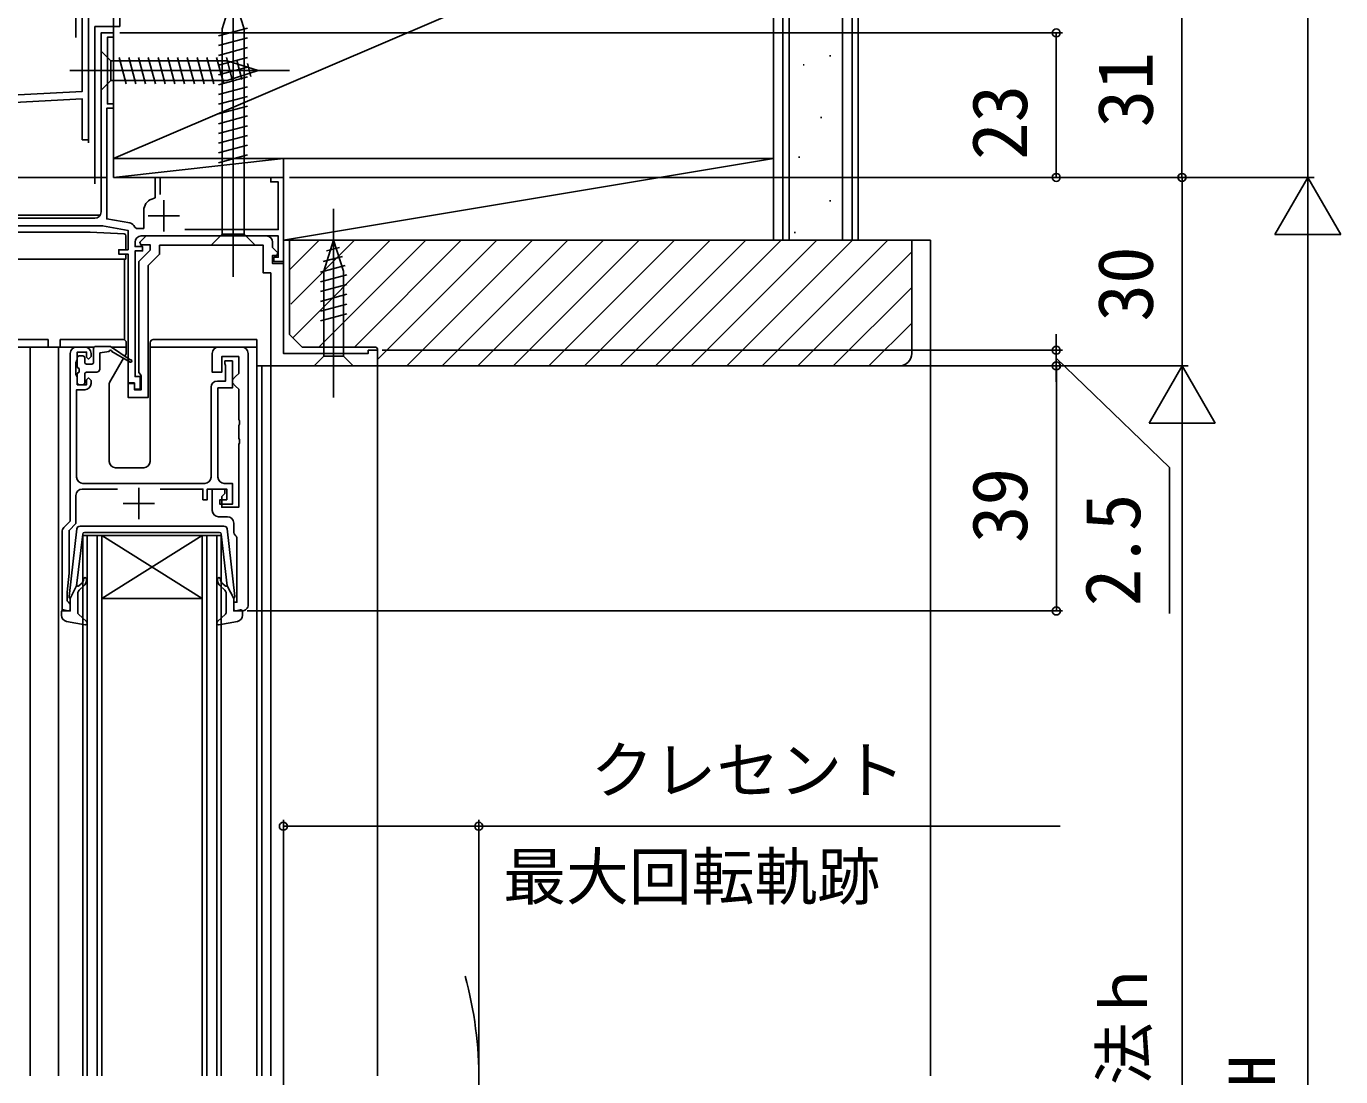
# Model space of a CAD drawing. Units: millimetres, scale not verified. Extents: x -525 to 525, y -783 to 778.
# Drawn here: x -114.9 to 94.3, y 116.2 to 283.4 of the extents above; entities that cross this region are included whole.
import ezdxf
from ezdxf.enums import TextEntityAlignment as Align

# ---------------------------------------------------------------- set-up
doc = ezdxf.new("R2010")
doc.units = ezdxf.units.MM
doc.header["$LTSCALE"] = 4
for name, color, linetype in [('0-2_YKK_11', 7, 'Continuous'), ('0-4_YKK_12', 2, 'Continuous'), ('0-5_YKK_13', 4, 'Continuous'), ('0-7_YKK_D', 6, 'Continuous'), ('0-9_YSS_K', 3, 'Continuous'), ('0-A_YSS_KE', 3, 'Continuous')]:
    doc.layers.add(name, color=color, linetype=linetype)
doc.styles.add('ＭＳ ゴシック', font='')
doc.styles.get('ＭＳ ゴシック').set_extended_font_data('MS Gothic')

msp = doc.modelspace()

# ---------------------------------------------------------------- linework, layer by layer
at = {"layer": '0-2_YKK_11'}
for p, q in [((-92.994, 255.7), (-92.994, 250.7)), ((-95.494, 253.2), (-90.494, 253.2)), ((-105.594, 232.3), (-106.894, 232.3)), ((-80.594, 232.3), (-84.294, 232.3)), ((-79.594, 191.3), (-79.594, 231.3)), ((-85.494, 225.9), (-85.494, 211.6)), ((-105.994, 209.7), (-100.393, 209.7)), ((-86.494, 210.6), (-105.894, 210.6)), ((-96.994, 209.9), (-96.994, 204.9)), ((-99.494, 207.4), (-94.494, 207.4)), ((-84.294, 205.3), (-82.894, 205.3)), ((-81.894, 204.3), (-81.894, 203))]:
    msp.add_line(p, q, dxfattribs=at)
for points in [[(-175.356, 269.363), (-105.999, 272.998), (-105.999, 293.298)], [(-104.999, 292.198), (-104.999, 265.298), (-105.999, 265.298), (-105.999, 271.796), (-127.718, 270.658)], [(-102.994, 253.8), (-102.994, 282.3), (-100.994, 282.3), (-100.994, 281.6), (-101.994, 281.6), (-101.994, 271), (-100.994, 271), (-100.994, 270.3), (-102.094, 270.3), (-102.094, 252.7), (-98.42, 252.052)], [(-89.658, 251), (-74.794, 251), (-74.794, 258.6), (-75.994, 258.6), (-75.994, 259.3), (-73.994, 259.3), (-73.994, 245.9), (-75.494, 245.9), (-75.494, 246.6), (-74.794, 246.6), (-74.794, 250), (-96.594, 250)], [(-94.944, 255.855), (-94.394, 256.055), (-94.394, 259.3), (-93.594, 259.3), (-93.594, 256.587)], [(-97.651, 251.4), (-97.368, 251.2), (-96.194, 251.2), (-96.194, 254.07)], [(-159.994, 229), (-159.994, 251.3), (-142.894, 252.196), (-142.609, 251.911), (-139.511, 252.073), (-139.194, 252.39), (-131.372, 252.8), (-103.994, 252.8)], [(-97.594, 249), (-97.594, 248.3), (-96.394, 248.3), (-96.394, 247.6), (-97.594, 247.6), (-97.594, 227.6), (-96.794, 227.6), (-96.794, 225.6), (-97.694, 225.6), (-97.694, 226.6), (-98.694, 226.6), (-98.694, 247.1), (-100.194, 247.1), (-100.194, 247.8), (-98.694, 247.8), (-98.694, 250.882), (-102.766, 251.6), (-131.341, 251.6)], [(-95.494, 245.279), (-95.494, 224.3), (-98.694, 224.3), (-98.694, 226.5), (-97.694, 226.5), (-97.694, 225.5), (-96.594, 225.5), (-96.594, 227.7), (-96.794, 227.983), (-96.994, 228.266), (-96.994, 245.9), (-95.194, 247.7), (-95.194, 248.6), (-96.67, 248.6), (-96.831, 248.988), (-95.818, 250), (-76.694, 250)], [(-75.694, 249), (-75.694, 248.124), (-74.858, 247.288), (-75.018, 246.9), (-75.694, 246.9), (-75.694, 245.6), (-73.994, 245.6), (-73.994, 231.3), (-60.494, 231.3), (-60.494, 231.8), (-58.994, 231.8), (-58.994, 229.3), (-75.994, 229.3), (-75.994, 244.1), (-77.194, 244.1), (-77.194, 248.5), (-93.694, 248.5), (-93.694, 247.079), (-95.494, 245.279)], [(-107.894, 231.3), (-107.894, 204.6), (-108.901, 203.593)], [(-104.594, 226.5), (-104.594, 227), (-104.994, 227.4), (-105.294, 227.1), (-105.294, 226.3), (-106.794, 226.3), (-106.794, 227.5), (-106.894, 227.724), (-106.994, 227.947), (-106.994, 229.853), (-106.894, 230.076), (-106.794, 230.3), (-106.794, 231.5), (-105.294, 231.5), (-105.294, 230.7), (-104.994, 230.4), (-104.594, 230.8), (-104.594, 231.3)], [(-85.294, 231.3), (-85.294, 228.3), (-83.794, 228.3), (-83.794, 230.8), (-81.094, 230.8), (-81.094, 228.1), (-81.594, 227.6), (-82.094, 227.1), (-82.094, 226.6), (-81.594, 226.1), (-81.094, 225.6), (-81.094, 220.758), (-80.974, 220.575), (-80.974, 220.025), (-81.094, 219.842), (-81.094, 217.758), (-80.974, 217.575), (-80.974, 217.025), (-81.094, 216.842), (-81.094, 206.8), (-83.794, 206.8), (-83.794, 208.5), (-83.294, 209), (-83.294, 209.7), (-85.294, 209.7), (-85.294, 206.3)], [(-84.394, 211.6), (-84.394, 225.8), (-82.094, 225.8), (-82.094, 230.1), (-83.294, 230.1), (-83.294, 229.7), (-83.244, 229.534), (-83.194, 229.368), (-83.194, 226.9), (-84.494, 226.9)], [(-106.894, 211.6), (-106.894, 225.5), (-105.594, 225.5)], [(-93.596, 209.7), (-86.794, 209.7), (-86.794, 208), (-86.094, 208), (-86.094, 209.7), (-82.994, 209.7), (-82.994, 208), (-84.094, 208), (-84.094, 207.3), (-82.094, 207.3), (-82.094, 210.6), (-83.394, 210.6)], [(-109.194, 202.886), (-109.194, 190.3), (-107.894, 190.3), (-107.894, 191.4), (-108.194, 191.7), (-108.394, 191.9), (-108.394, 193.3), (-108.094, 196.3), (-108.094, 203.127), (-106.994, 204.227), (-106.994, 208.7)], [(-81.51, 202.212), (-81.394, 201.975), (-81.394, 191.7), (-81.894, 191.7), (-81.894, 190.3), (-80.594, 190.3)]]:
    msp.add_lwpolyline(points, dxfattribs=at)
for centre, radius, start, end in [((-94.294, 254.07), 1.9, 110.00001, 179.99998), ((-103.994, 253.8), 1, 270.00001, 359.99999), ((-98.594, 251.067), 1, 19.43559, 79.99998), ((-96.594, 249), 1, 90.00001, 179.99999), ((-76.694, 249), 1, 0.00001, 89.99999), ((-106.894, 231.3), 1, 90.00001, 179.99999), ((-105.594, 231.3), 1, 0.00001, 89.99999), ((-84.294, 231.3), 1, 90.00001, 179.99999), ((-80.594, 231.3), 1, 0.00001, 89.99999), ((-105.594, 226.5), 1, 270.00001, 359.99999), ((-84.494, 225.9), 1, 90.00001, 179.99999), ((-105.894, 211.6), 1, 180.00001, 269.99999), ((-86.494, 211.6), 1, 270.00001, 359.99999), ((-83.394, 211.6), 1, 180.00001, 269.99999), ((-105.994, 208.7), 1, 90.00001, 179.99999), ((-84.294, 206.3), 1, 180.00001, 269.99999), ((-82.894, 204.3), 1, 0.00001, 89.99999), ((-108.194, 202.886), 1, 135.00003, 180.00002), ((-80.894, 203), 1, 179.99996, 232.02012), ((-80.594, 191.3), 1, 269.99998, 0.00002)]:
    msp.add_arc(centre, radius, start, end, dxfattribs=at)
at = {"layer": '0-4_YKK_12'}
for p, q in [((-105, 264.799), (-105, 290.298)), ((-102.994, 282.3), (-102.994, 253.8)), ((-73.994, 259.3), (-100.994, 259.3)), ((-73.994, 259.3), (-73.994, 231.6)), ((-131.386, 253.3), (-103.128, 253.3)), ((-114.294, 232.3), (-114.294, 116.3)), ((-105.594, 232.3), (-114.294, 232.3)), ((-109.794, 232.3), (-109.794, 116.3)), ((-78.194, 232.3), (-78.194, 116.3)), ((-78.194, 229.3), (-58.994, 229.3)), ((-77.394, 229.3), (-77.394, 116.3)), ((-75.994, 229.3), (-75.994, 116.3)), ((-58.994, 229.3), (-58.994, 116.3)), ((-105.194, 202.3), (-105.194, 116.3)), ((-103.594, 116.3), (-103.594, 202.3)), ((-102.894, 202.3), (-102.894, 116.3)), ((-86.894, 202.3), (-102.894, 202.3)), ((-86.894, 202.3), (-102.894, 192.3)), ((-102.894, 202.3), (-86.894, 192.3)), ((-86.194, 202.3), (-86.194, 116.3)), ((-84.594, 116.3), (-84.594, 202.3)), ((-83.894, 202.3), (-83.894, 116.3)), ((-86.894, 192.3), (-102.894, 192.3))]:
    msp.add_line(p, q, dxfattribs=at)
for points in [[(-102.994, 282.3), (-100.994, 282.3), (-100.994, 259.3)], [(-105.894, 116.3), (-105.894, 202.3), (-102.894, 202.3)], [(-86.894, 116.3), (-86.894, 202.3), (-83.894, 202.3)]]:
    msp.add_lwpolyline(points, dxfattribs=at)
msp.add_arc((-103.578, 116.042), 60.688, 343.39171, 15.43668, dxfattribs=at)
at = {"layer": '0-5_YKK_13'}
for p, q in [((-81.993, 243.5), (-81.993, 293.5)), ((-81.993, 288.5), (-83.743, 282.95)), ((-81.993, 288.5), (-80.243, 282.95)), ((-79.7, 283.058), (-84.293, 281.827)), ((-83.743, 250.25), (-83.743, 282.95)), ((-80.243, 250.25), (-80.243, 282.95)), ((-79.693, 281.507), (-84.293, 280.274)), ((-102.994, 279.4), (-102.994, 273.2)), ((-102.994, 279.4), (-101.444, 277.85)), ((-99.018, 274.2), (-100.143, 278.4)), ((-97.465, 274.2), (-98.59, 278.4)), ((-95.912, 274.2), (-97.037, 278.4)), ((-94.359, 274.2), (-95.484, 278.4)), ((-92.806, 274.2), (-93.931, 278.4)), ((-91.253, 274.2), (-92.379, 278.4)), ((-89.7, 274.2), (-90.826, 278.4)), ((-88.147, 274.2), (-89.273, 278.4)), ((-86.594, 274.2), (-87.72, 278.4)), ((-85.041, 274.2), (-86.167, 278.4)), ((-83.489, 274.2), (-84.614, 278.4)), ((-79.693, 279.954), (-84.293, 278.722)), ((-79.693, 278.401), (-84.293, 277.169)), ((-82.005, 274.459), (-83.061, 278.4)), ((-107.994, 276.3), (-72.994, 276.3)), ((-82.91, 277.85), (-101.444, 277.85)), ((-101.444, 277.85), (-101.444, 274.75)), ((-79.693, 276.848), (-84.293, 275.616)), ((-77.994, 276.3), (-82.91, 277.85)), ((-77.994, 276.3), (-82.91, 274.75)), ((-80.573, 274.91), (-81.387, 277.946)), ((-79.141, 275.362), (-79.69, 277.412)), ((-102.994, 273.2), (-101.444, 274.75)), ((-101.444, 274.75), (-82.91, 274.75)), ((-79.693, 275.295), (-84.293, 274.063)), ((-79.693, 273.742), (-84.293, 272.51)), ((-79.693, 272.19), (-84.293, 270.957)), ((-79.693, 270.637), (-84.293, 269.404)), ((-79.693, 269.084), (-84.293, 267.851)), ((-79.693, 267.531), (-84.293, 266.298)), ((-79.693, 265.978), (-84.293, 264.745)), ((-79.693, 264.425), (-84.293, 263.192)), ((-79.693, 262.872), (-84.293, 261.639)), ((-65.994, 224.3), (-65.994, 254.3)), ((-104.744, 250.604), (-132.344, 250.604)), ((-104.744, 250.604), (-99.328, 250.319)), ((-99.044, 247.8), (-99.044, 250.019)), ((-85.493, 248.5), (-83.743, 250.25)), ((-83.743, 250.25), (-80.243, 250.25)), ((-78.493, 248.5), (-80.243, 250.25)), ((-65.994, 249.3), (-67.544, 244.384)), ((-65.994, 249.3), (-64.444, 244.384)), ((-99.044, 246.304), (-99.044, 247.1)), ((-85.493, 248.5), (-78.493, 248.5)), ((-65.055, 248.153), (-67.105, 247.604)), ((-99.044, 246.304), (-135.118, 246.304)), ((-99.244, 246.069), (-99.244, 246.304)), ((-99.244, 243.004), (-99.244, 246.069)), ((-64.152, 245.289), (-68.094, 244.233)), ((-64.604, 246.721), (-67.64, 245.908)), ((-99.244, 233.436), (-99.244, 243.004)), ((-63.894, 243.806), (-68.094, 242.68)), ((-67.544, 244.384), (-67.544, 230.85)), ((-64.444, 230.85), (-64.444, 244.384)), ((-63.894, 242.253), (-68.094, 241.127)), ((-63.894, 240.7), (-68.094, 239.574)), ((-63.894, 239.147), (-68.094, 238.021)), ((-63.894, 237.594), (-68.094, 236.469)), ((-136.19, 232.3), (-111.39, 232.3)), ((-122.59, 233.5), (-111.39, 233.5)), ((-111.39, 233.5), (-111.39, 232.3)), ((-109.49, 233.5), (-109.49, 232.3)), ((-109.49, 233.5), (-106.79, 233.5)), ((-109.49, 232.3), (-104.112, 232.3)), ((-106.79, 233.5), (-104.69, 233.5)), ((-99.49, 233.5), (-104.69, 233.5)), ((-103.891, 232.397), (-101.493, 232.397)), ((-98.393, 230.271), (-101.493, 232.397)), ((-101.351, 232.3), (-98.99, 232.3)), ((-98.99, 231.357), (-98.99, 233)), ((-95.19, 233), (-95.19, 214.1)), ((-95.19, 232.3), (-78.19, 232.3)), ((-81.59, 233.5), (-94.69, 233.5)), ((-81.59, 233.5), (-78.19, 233.5)), ((-78.19, 233.5), (-78.19, 232.3)), ((-106.791, 229.201), (-106.791, 230.601)), ((-106.491, 230.901), (-105.891, 230.901)), ((-105.591, 229.901), (-105.591, 230.601)), ((-104.191, 232.097), (-104.191, 229.901)), ((-101.693, 231.597), (-103.191, 231.397)), ((-103.191, 228.801), (-103.191, 231.397)), ((-101.65, 226.67), (-99.427, 230.521)), ((-101.293, 231.597), (-98.393, 229.924)), ((-99.237, 230.85), (-99.03, 231.207)), ((-69.094, 229.3), (-67.544, 230.85)), ((-67.544, 230.85), (-64.444, 230.85)), ((-62.894, 229.3), (-64.444, 230.85)), ((-106.791, 226.601), (-106.791, 228.001)), ((-106.491, 228.901), (-106.491, 228.301)), ((-105.591, 226.601), (-105.591, 228.001)), ((-105.291, 229.601), (-104.491, 229.601)), ((-105.291, 228.301), (-103.691, 228.301)), ((-69.094, 229.3), (-62.894, 229.3)), ((-105.891, 226.301), (-106.491, 226.301)), ((-101.69, 214.1), (-101.69, 226.52)), ((-96.19, 213.1), (-100.69, 213.1)), ((-106.845, 203.353), (-108.092, 192.613)), ((-83.439, 203.795), (-106.349, 203.795)), ((-82.943, 203.353), (-81.696, 192.613)), ((-105.925, 202.53), (-106.881, 194.295)), ((-105.627, 202.795), (-94.894, 202.795)), ((-84.161, 202.795), (-94.894, 202.795)), ((-83.863, 202.53), (-82.908, 194.295)), ((-106.535, 194.282), (-106.151, 194.603)), ((-83.254, 194.282), (-83.637, 194.603)), ((-107.894, 192.295), (-106.881, 194.295)), ((-106.694, 193.029), (-106.694, 190.028)), ((-105.83, 194.22), (-106.337, 193.795)), ((-83.958, 194.22), (-83.451, 193.795)), ((-83.094, 193.029), (-83.094, 190.028)), ((-81.894, 192.295), (-82.908, 194.295)), ((-108.275, 190.306), (-108.914, 190.484)), ((-107.894, 192.295), (-107.894, 190.595)), ((-81.894, 192.295), (-81.894, 190.595)), ((-81.514, 190.306), (-80.875, 190.484)), ((-109.294, 189.627), (-109.294, 190.195)), ((-108.477, 188.644), (-105.549, 188.1)), ((-106.596, 189.806), (-105.292, 188.617)), ((-83.192, 189.806), (-84.496, 188.617)), ((-81.312, 188.644), (-84.239, 188.1)), ((-80.494, 189.627), (-80.494, 190.195))]:
    msp.add_line(p, q, dxfattribs=at)
for centre, radius, start, end in [((-99.344, 250.019), 0.3, 0, 86.98721), ((-103.891, 232.097), 0.3, 90, 180), ((-99.49, 233), 0.5, 0, 90), ((-94.69, 233), 0.5, 90, 180), ((-106.491, 230.601), 0.3, 90, 180), ((-105.891, 230.601), 0.3, 0, 90), ((-101.493, 231.597), 0.2, 0, 180), ((-99.29, 231.357), 0.3, 330, 0), ((-98.293, 230.097), 0.2, 240.01406, 120.01406), ((-106.491, 229.201), 0.3, 180, 270), ((-106.491, 228.001), 0.3, 90, 180), ((-105.291, 229.901), 0.3, 180, 270), ((-105.291, 228.001), 0.3, 90, 180), ((-104.491, 229.901), 0.3, 270, 0), ((-103.691, 228.801), 0.5, 270, 0), ((-106.491, 226.601), 0.3, 180, 270), ((-105.891, 226.601), 0.3, 270, 0), ((-101.39, 226.52), 0.3, 150, 180), ((-100.69, 214.1), 1, 180, 270), ((-96.19, 214.1), 1, 270, 0), ((-106.349, 203.295), 0.5, 90, 173.37911), ((-83.439, 203.295), 0.5, 6.62089, 90), ((-105.627, 202.495), 0.3, 90, 173.37911), ((-84.161, 202.495), 0.3, 6.62089, 90), ((-106.794, 195.37), 1, 310.00001, 0), ((-106.794, 195.37), 1.5, 310.00001, 0), ((-105.544, 195.37), 0.25, 0, 180), ((-84.244, 195.37), 0.25, 0, 180), ((-82.994, 195.37), 1.5, 180, 229.99999), ((-82.994, 195.37), 1, 180, 229.99999), ((-107.794, 192.578), 0.3, 173.37911, 250.52878), ((-106.663, 194.435), 0.2, 173.37911, 310.00001), ((-105.694, 193.029), 1, 130.00001, 180), ((-84.094, 193.029), 1, 360, 49.99999), ((-83.125, 194.435), 0.2, 229.99999, 6.62089), ((-81.994, 192.578), 0.3, 289.47122, 6.62089), ((-108.994, 190.195), 0.3, 74.43464, 180), ((-108.194, 190.595), 0.3, 254.43464, 0), ((-81.594, 190.595), 0.3, 180, 285.56536), ((-80.794, 190.195), 0.3, 0, 105.56536), ((-108.294, 189.627), 1, 180, 259.48786), ((-106.394, 190.028), 0.3, 180, 227.64469), ((-105.494, 188.395), 0.3, 259.48786, 47.64469), ((-84.294, 188.395), 0.3, 132.35531, 280.51214), ((-83.394, 190.028), 0.3, 312.35531, 360), ((-81.494, 189.627), 1, 280.51214, 0)]:
    msp.add_arc(centre, radius, start, end, dxfattribs=at)
at = {"layer": '0-7_YKK_D'}
for p, q in [((89.006, 522.3), (89.006, 259.3)), ((68.996, 290.298), (68.996, 259.3)), ((-99.994, 282.3), (49.996, 282.3)), ((48.996, 282.3), (48.996, 259.3)), ((-101.994, 259.3), (-297, 259.3)), ((-72.994, 259.3), (90.006, 259.3)), ((-72.994, 259.3), (49.996, 259.3)), ((-72.994, 259.3), (90.006, 259.3)), ((69.006, 229.3), (69.006, 259.3)), ((89.006, 259.3), (83.756, 250.207)), ((89.006, 259.3), (94.256, 250.207)), ((89.006, 259.3), (89.006, 241.113)), ((83.756, 250.207), (94.256, 250.207)), ((89.006, 248.8), (89.006, -32.2)), ((48.996, 231.8), (48.996, 234.35)), ((-58.294, 231.8), (49.996, 231.8)), ((48.996, 231.8), (48.996, 229.3)), ((48.996, 231.8), (48.996, 229.3)), ((-58.294, 229.3), (70.006, 229.3)), ((48.996, 229.3), (48.996, 226.75)), ((49.006, 190.3), (49.006, 229.3)), ((69.006, 229.3), (63.756, 220.207)), ((69.006, 229.3), (74.256, 220.207)), ((69.006, 229.3), (69.006, 211.113)), ((63.756, 220.207), (74.256, 220.207)), ((69.006, 218.8), (69.006, 7.8)), ((-79.769, 190.3), (50.006, 190.3)), ((-73.994, -4.8), (-73.994, 157.042)), ((-42.893, 116.421), (-42.893, 157.042))]:
    msp.add_line(p, q, dxfattribs=at)
for points in [[(48.996, 230.55), (66.996, 213.154), (66.996, 189.927)], [(-73.994, 156.042), (-42.893, 156.042), (49.623, 156.042)]]:
    msp.add_lwpolyline(points, dxfattribs=at)
for centre in [(48.996, 282.3), (48.996, 259.3), (68.996, 259.3), (69.006, 259.3), (48.996, 231.8), (48.996, 229.3), (49.006, 229.3), (49.006, 190.3), (-73.994, 156.042), (-42.893, 156.042)]:
    msp.add_circle(centre, 0.637, dxfattribs=at)
at = {"layer": '0-9_YSS_K'}
for p, q in [((5.492, 249.298), (5.492, 591.3)), ((14.992, 249.298), (14.992, 591.3)), ((17.497, 249.3), (17.497, 591.3)), ((-101.003, 262.3), (3.997, 307.3)), ((12.901, 278.632), (13.101, 278.632)), ((8.705, 277.233), (8.905, 277.233)), ((11.502, 268.841), (11.702, 268.841)), ((-73.994, 262.3), (-101.003, 262.3)), ((3.997, 262.3), (-73.994, 249.303)), ((8.005, 262.547), (8.205, 262.547)), ((12.901, 255.553), (13.101, 255.553)), ((-72.994, 244.609), (-68.303, 249.3)), ((-72.82, 239.126), (-62.646, 249.3)), ((-72.49, 233.799), (-56.989, 249.3)), ((-68.332, 232.3), (-51.332, 249.3)), ((-62.675, 232.3), (-45.675, 249.3)), ((-58.994, 230.325), (-40.019, 249.3)), ((-54.362, 229.3), (-34.362, 249.3)), ((-48.705, 229.3), (-28.705, 249.3)), ((-43.048, 229.3), (-23.048, 249.3)), ((-37.391, 229.3), (-17.391, 249.3)), ((-31.734, 229.3), (-11.734, 249.3)), ((-26.077, 229.3), (-6.077, 249.3)), ((-20.421, 229.3), (-0.421, 249.3)), ((-14.764, 229.3), (5.236, 249.3)), ((-9.107, 229.3), (10.893, 249.3)), ((-3.45, 229.3), (16.55, 249.3)), ((2.207, 229.3), (22.207, 249.3)), ((7.306, 250.559), (7.506, 250.559)), ((29.006, 249.3), (26.006, 249.3)), ((29.006, 249.3), (29.006, 119.062)), ((7.864, 229.3), (26.006, 247.442)), ((13.521, 229.3), (26.006, 241.785)), ((19.177, 229.3), (26.006, 236.129)), ((29.006, 120.051), (29.006, 116.3))]:
    msp.add_line(p, q, dxfattribs=at)
for points in [[(-73.994, 259.3), (-101.003, 259.3), (-101.003, 262.3)], [(-73.994, 259.3), (-73.994, 262.3), (-101.003, 259.3)], [(3.997, 251.303), (3.997, 262.3), (-73.994, 262.3), (-73.994, 249.303), (3.997, 249.303)]]:
    msp.add_lwpolyline(points, dxfattribs=at)
at = {"layer": '0-A_YSS_KE'}
for p, q in [((3.992, 591.3), (3.992, 249.298)), ((6.497, 249.3), (6.497, 591.3)), ((16.492, 591.3), (16.492, 249.298)), ((-99.998, 283.302), (-99.998, 333.302)), ((-103.998, 283.302), (-99.998, 283.302)), ((-103.998, 283.302), (-103.998, 258.302)), ((-72.994, 234.303), (-72.994, 249.303)), ((-72.994, 249.303), (26.006, 249.303)), ((3.992, 249.298), (16.492, 249.298)), ((26.006, 249.303), (26.006, 231.303)), ((-70.994, 232.303), (-72.994, 234.303)), ((-59.494, 232.303), (-70.994, 232.303)), ((-58.994, 229.303), (-58.994, 231.803)), ((24.006, 229.303), (-58.994, 229.303))]:
    msp.add_line(p, q, dxfattribs=at)
msp.add_lwpolyline([(3.997, 262.3), (3.997, 307.3), (-101.003, 307.3), (-101.003, 262.3)], close=True, dxfattribs=at)
msp.add_lwpolyline([(-106.999, 281.598), (-106.999, 294.298), (-103.999, 294.298)], dxfattribs=at)
for centre, radius, start, end in [((-59.494, 231.803), 0.5, 0, 90), ((24.006, 231.303), 2, 270, 0)]:
    msp.add_arc(centre, radius, start, end, dxfattribs=at)

# ---------------------------------------------------------------- texts
at = {"layer": '0-7_YKK_D', "style": 'ＭＳ ゴシック'}
for s, height, p in [('31', 8.798, (66.996, 267.265)), ('23', 8.798, (46.996, 262.073)), ('30', 8.798, (67.006, 236.359)), ('39', 8.798, (47.006, 201.107)), ('2.5', 8.798, (64.996, 191.04)), ('内法基準寸法ｈ', 7.331, (65.643, 64.834)), ('サッシH', 7.331, (85.983, 84.578))]:
    msp.add_text(s, height=height, rotation=90, dxfattribs=at).set_placement(p, align=Align.BOTTOM_LEFT)
for s, p in [('クレセント', (-25.076, 159.121)), ('最大回転軌跡', (-39.024, 142.167))]:
    msp.add_text(s, height=7.331, dxfattribs=at).set_placement(p, align=Align.BOTTOM_LEFT)

doc.saveas('drawing.dxf')
